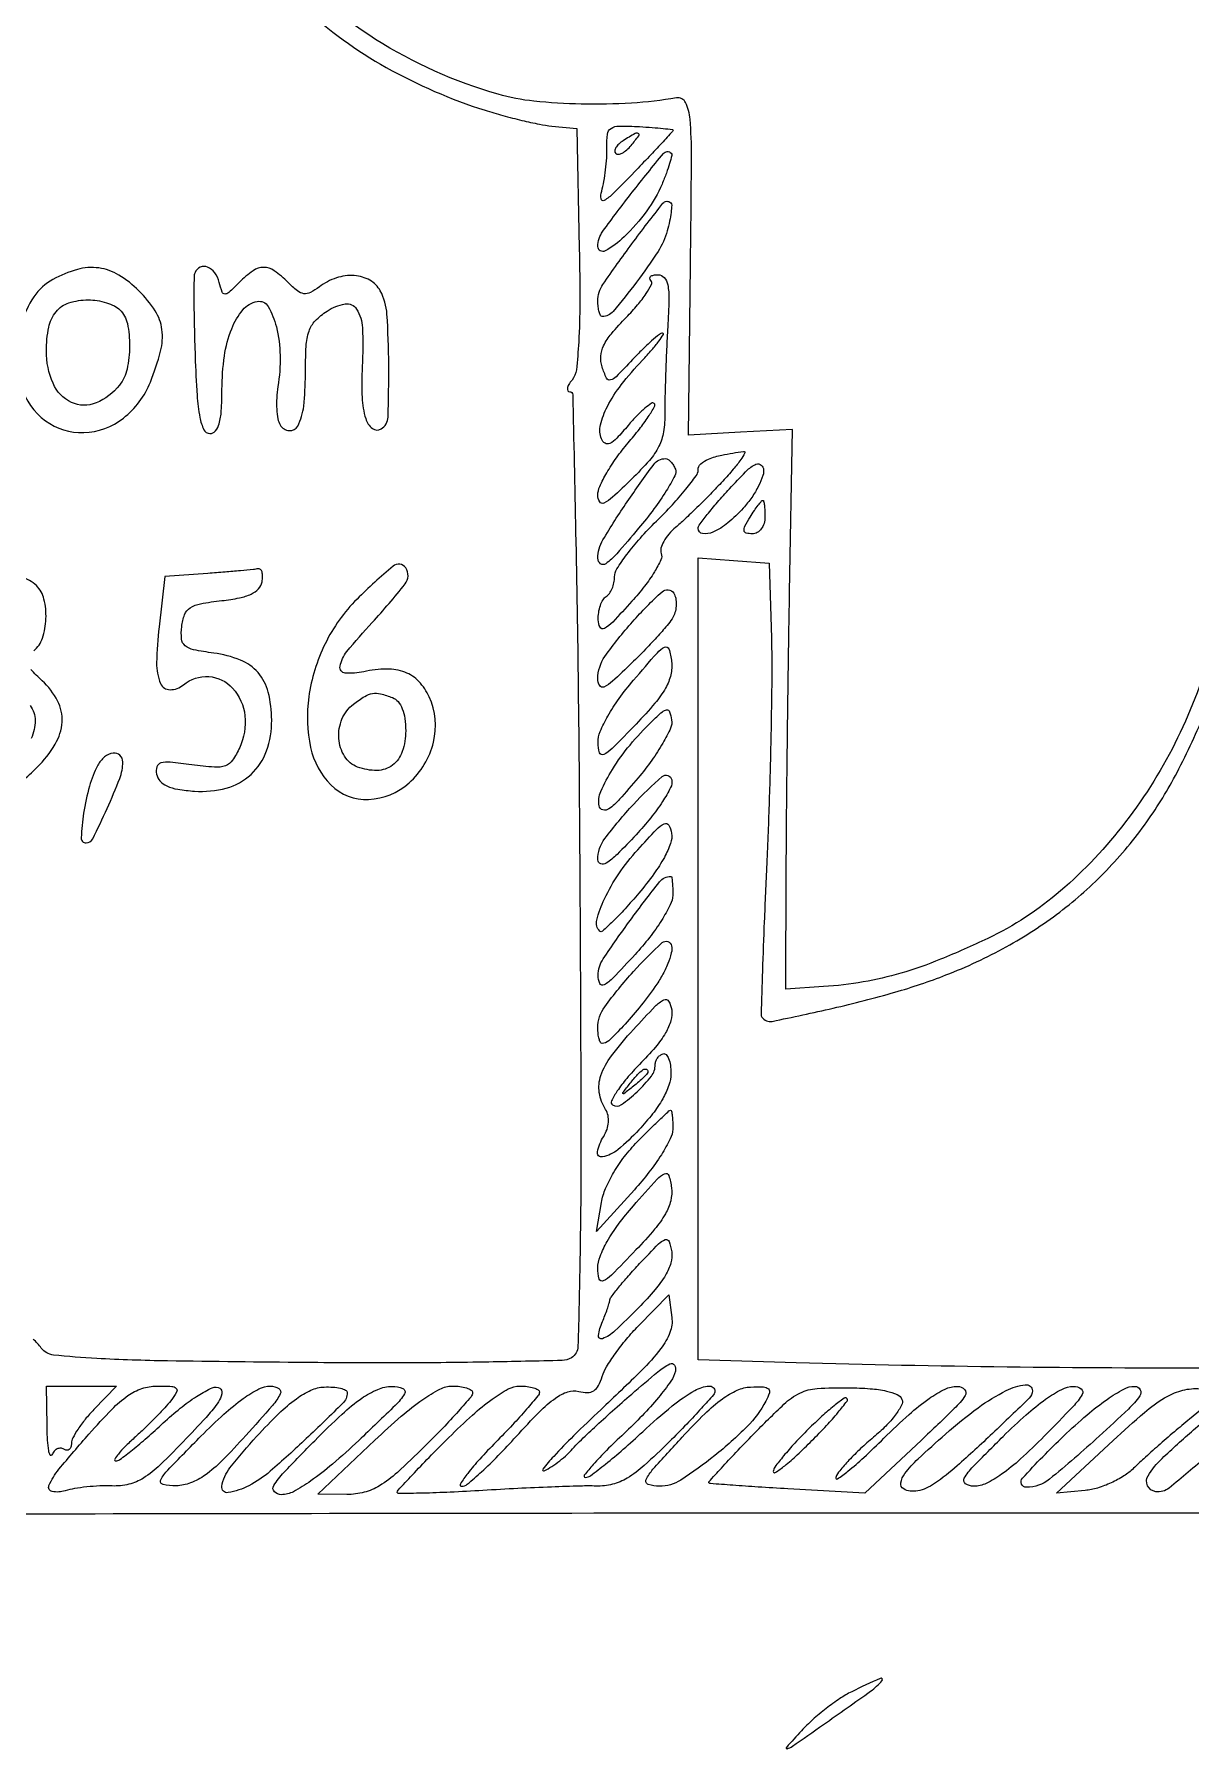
# Model space of a CAD drawing. Extents: x 48 to 647, y 19 to 617.
# Drawn here: x 213.6 to 352, y 18.6 to 223.8 of the extents above; entities that cross this region are included whole.
import ezdxf

# ---------------------------------------------------------------- set-up
doc = ezdxf.new("R2010")
doc.units = 0

msp = doc.modelspace()

# ---------------------------------------------------------------- linework, layer by layer
for points in [[(129.254687, 546.763278, -0.000001), (62.367793, 546.881024, -0.027436)], [(583.031247, 392.39973, 0.000002), (583.104035, 414.370443, 0.000041)], [(354.479902, 150.584148, -0.050394), (350.388383, 139.56422, -0.049433), (344.153986, 129.508787, -0.05145), (336.361167, 121.253569, -0.06671), (327.653165, 115.57108, -0.014175), (322.011767, 113.07474, -0.025688), (317.249484, 111.406791, -0.028998), (312.763823, 110.368106, -0.025646), (308, 109.801971), (303.5, 109.5), (303.546147, 123.5, -0.001505), (303.588636, 130.237961, -0.00067), (303.683238, 139.115625, -0.000663), (303.808411, 148.510445, -0.000898), (303.948037, 157), (304.30378, 176.5), (298.06807, 176.143143), (291.83236, 175.786286), (292.084351, 196.143143, 0.001478), (292.20662, 209.119403, 0.022371), (292.034279, 213.620751, 0.090314), (291.498338, 215.610232, 0.336226), (290.418171, 216.170951, -0.02734), (285.024676, 215.546728, -0.020231), (279.020018, 215.426019, -0.020552), (273.34579, 215.775177, -0.04432), (269.05228, 216.605968, -0.070845), (254.398569, 223.170549, -0.079014), (242.769695, 233.37663, -0.080703)], [(245.801452, 226.9889, 0.059547), (255.66894, 219.812605, 0.05055), (267.5, 214.68698, 0.010282), (269.634239, 214.056487, 0.008723), (271.9125, 213.476598, 0.008821), (274.006609, 213.02116, 0.024322), (275.5, 212.798702), (278.5, 212.5), (278.77815, 198.136381, -0.005146), (278.837202, 191.626958, -0.01353), (278.705235, 186.961465, -0.013579), (278.428953, 183.619898, -0.14681), (277.905705, 182.386381, 0.035828), (277.524456, 181.853589, 0.088111), (277.349378, 181.407111, 0.193146), (277.402037, 181.123621, 0.256675), (277.627555, 180.999527, -0.407615), (277.989282, 180.645494, -0.000232), (278.344006, 164.207946, -0.002388), (278.646333, 145.70344, -0.001412), (278.839326, 123.61375, -0.000809), (278.971204, 92.911537, -0.004963), (278.856468, 77.081543, -0.003096), (278.614854, 66.742943, -0.25058), (277.839326, 65.390359, -0.134849), (276.723046, 65.055958, -0.001223), (267.934052, 64.875473, -0.004067), (257.787349, 64.774493, -0.002603), (246, 64.814444, -0.001585), (229.483422, 65.008785, -0.009887), (221.029861, 65.302314, -0.012379), (215.855996, 65.713143, -0.207193), (214.389757, 66.538309, 0.039212), (213.429587, 67.615603, 0.180624)], [(355.035969, 64.153902, -0.003989), (329.968475, 64.271313, -0.003916), (304.75, 64.788185), (293, 65.121081), (293, 113.118038), (293, 161.114996), (297.25, 160.807498), (301.5, 160.5), (301.764473, 151.5, -0.00951), (301.81271, 146.843356, -0.002967), (301.71073, 139.85625, -0.002964), (301.504195, 132.051467, -0.003268), (301.210132, 124.5, 0.001263), (300.912619, 117.574586, 0.002049), (300.698761, 111.687588, 0.000285), (300.533251, 106.459016, 0.156563), (300.619118, 106.159875, 0.304626), (301.865442, 105.64863, 0.005637), (309.152882, 107.227773, 0.013795), (316.553771, 109.135328, 0.022839), (322.66437, 111.19779, 0.032889), (329.877443, 114.566641, 0.037191), (336.280277, 118.734563, 0.03798), (341.879877, 123.718729, 0.037299), (346.698095, 129.521131, 0.034884), (350.313727, 135.43573, 0.021752), (353.742262, 142.805149, 0.021837)], [(213.492665, 149.993913, 0.14038), (214.5324, 151.516514, 0.070327), (214.952624, 153.828785, 0.070145), (214.715531, 156.175034, 0.137005), (213.8, 157.8, 0.148279), (211.981758, 158.772133, 0.066402)], [(212.065636, 134.401783, 0.026555), (213.871841, 136.025687, 0.06069), (216.054807, 138.814333, 0.12141), (216.880442, 141.471157, 0.136047), (216.338948, 144.002094, 0.085755), (214.492665, 146.419217, -0.01606), (213.121415, 147.774457, -0.122198)], [(213.054851, 143.445119, -0.169288), (213.660181, 141.668438, -0.105515), (213.181031, 139.497974, -0.085488)], [(190.652412, 46.670678, -0.000172), (259.684617, 46.785494, -0.000332), (342.958535, 46.840035, -0.001176), (396.404056, 46.713771, -0.000111)]]:
    msp.add_lwpolyline(points, format="xyb")
for points in [[(289.994819, 212.300624, -0.194902), (289.943518, 212.163916, -0.000586), (288.638741, 210.749632, -0.003223), (287.145332, 209.155423, -0.001995), (285.371108, 207.300624, -0.004954), (282.834543, 204.721586, -0.063182), (281.762164, 203.893428, -0.537665), (281.387946, 204.076623, -0.102215), (281.457163, 205, 0.025635), (281.724159, 206.154425, 0.014749), (281.932639, 207.567016, 0.014711), (282.058682, 209.001961, 0.023738), (282.071836, 210.228139, -0.038911), (282.13742, 211.825144, -0.224394), (282.574797, 212.522305, -0.143739), (283.529036, 212.800319, -0.013706), (285.9806, 212.728139, -0.004638), (287.518145, 212.626326, -0.007676), (288.813505, 212.508449, -0.002359), (289.917085, 212.38565, -0.373346)], [(284.02896, 211.03906, 0.044429), (283.507686, 210.640546, 0.073916), (283.159984, 210.21208, 0.108439), (283.032091, 209.823706, 0.225585), (283.13646, 209.530207, 0.234162), (283.452534, 209.423579, 0.085026), (283.916631, 209.569338, 0.06172), (284.453252, 209.934292, 0.039407), (284.979944, 210.475834, 0.011124), (285.89468, 211.6293, 0.447869), (285.839289, 211.911334, 0.273213), (285.458847, 211.911828, 0.007952)], [(288.681742, 205.858086, -0.057135), (286.846342, 202.638262, -0.041627), (284.141235, 199.525515, -0.068361), (281.878178, 197.855872, -0.569222), (281, 198.377318, -0.158099), (281.590468, 200.198038, -0.009447), (285.11141, 204.867297, -0.00657), (288.859231, 209.519624, -0.442059), (289.770778, 209.562555, -0.260904), (289.848587, 209.286749, -0.012616), (289.593757, 208.331484, -0.017861), (289.206768, 207.170096, -0.011647)], [(289.307007, 200.254758, -0.077323), (288.207611, 197.793684, -0.01859), (285.633503, 194.12348, -0.01256), (282.819775, 190.600456, -0.221454), (281.530551, 190, -0.278327), (281.325897, 190.123488, -0.052014), (281.15585, 190.547955, -0.042407), (281.038484, 191.150608, -0.026901), (281, 191.865377, -0.150834), (281.609495, 193.839825, -0.010148), (285.075069, 198.703252, -0.00696), (288.783726, 203.548137, -0.449256), (289.729276, 203.604057, -0.213757), (289.841497, 203.309695, -0.017117), (289.76394, 202.461496, -0.020753), (289.588211, 201.418485, -0.014342)], [(215.784863, 194.446292, 0.122122), (213.513267, 192.370877, 0.074983), (211.968313, 189.070128, 0.070494), (211.398588, 185.231196, 0.081518), (211.972856, 181.582246, 0.154083), (214.891271, 177.533275, 0.17103), (219.478796, 176.105558, 0.158501), (224.21532, 177.842333, 0.131842), (227.445757, 182.156037, 0.030865), (228.662867, 185.84236, 0.095761), (228.835466, 188.443821, 0.113056), (228.022512, 190.671974, 0.052647), (226.076923, 193.076923, 0.060256), (223.668792, 194.965377, 0.103465), (221.272293, 195.808983, 0.101478), (218.705714, 195.629055, 0.05631)], [(232.792205, 195.25, 0.100613), (232.67141, 194.681279, 0.002483), (232.661311, 192.003125, 0.005273), (232.698344, 188.848899, 0.003554), (232.804157, 185.25, 0.006497), (233.036229, 180.56504, 0.031571), (233.36931, 177.927322, 0.063212), (233.84805, 176.458058, 0.290142), (234.570969, 176, 0.223097), (235.237095, 176.312789, 0.106504), (235.684537, 177.171034, 0.052823), (235.938655, 178.717929, 0.013617), (236.014742, 181.25, -0.034984), (236.308361, 185.278977, -0.059155), (237.180269, 188.545238, -0.078653), (238.518855, 190.798654, -0.1736), (240.218108, 191.803487, -0.318576), (241.543825, 191.200983, -0.072016), (242.523892, 188.772781, -0.055122), (242.974067, 185.32153, -0.045143), (242.711288, 181.6083, 0.027008), (242.566404, 180.257803, 0.027776), (242.569992, 178.912232, 0.028886), (242.705089, 177.752415, 0.095251), (242.97771, 177.036066, 0.232951), (244.082488, 176.344221, 0.310958), (245.090182, 176.896317, 0.089585), (245.794313, 179.273856, 0.027316), (246, 183.035964, -0.012608), (246.086029, 186.447056, -0.069358), (246.430778, 188.250087, -0.110128), (247.181865, 189.48401, -0.056208), (248.585343, 190.647876, -0.101278), (250.746343, 191.50643, -0.304395), (252.128283, 190.898119, -0.132826), (252.824329, 188.656405, -0.020961), (252.801218, 184, 0.02172), (252.788431, 180.290428, 0.063897), (253.213423, 177.778572, 0.152634), (254.013783, 176.604053, 0.315725), (255.069098, 176.542705, 0.251133), (255.891887, 177.962779, 0.009839), (255.975205, 184.195701, 0.014581), (255.759217, 190.282324, 0.107098), (254.964816, 193.065741, 0.142567), (253.715394, 194.342383, 0.11217), (251.852318, 194.897416, 0.097293), (249.703064, 194.621143, 0.081859), (247.669272, 193.548924, -0.041496), (246.596504, 192.867984, -0.157153), (245.823199, 192.734539, -0.134565), (245.046448, 193.07066, -0.027376), (243.919272, 194.080728, 0.041068), (242.271135, 195.478279, 0.15605), (241.00224, 195.887002, 0.156657), (239.734716, 195.48269, 0.041483), (238.092454, 194.092454, -0.008076), (236.824501, 192.86481, -0.190531), (236.369532, 192.684908, -0.318693), (236.045549, 192.914755, -0.02024), (235.686074, 194.092454, 0.091237), (235.144837, 195.248862, 0.143618), (234.288707, 195.92129, 0.206693), (233.424061, 195.897819, 0.183564)], [(289.363054, 188.75, 0.003622), (289.223223, 186.062493, 0.002865), (289.109712, 183.154231, 0.002896), (289.035456, 180.453743, 0.007201), (289.021031, 178.477169, -0.039638), (288.856116, 176.194763, -0.078729), (288.306904, 174.471326, -0.063947), (287.168485, 172.783333, -0.019059), (285.024805, 170.524221, -0.006817), (282.76099, 168.373171, -0.076075), (281.733085, 167.678406, -0.382222), (281.223564, 167.829157, -0.139128), (281, 168.617054, -0.107107), (281.227228, 169.665636, -0.024503), (282.063038, 171.287682, -0.024253), (283.23361, 173.100775, -0.021543), (284.618851, 174.867817, 0.011753), (285.970539, 176.524234, 0.019107), (287.029429, 177.998946, 0.013697), (287.790717, 179.221013, 0.341165), (287.743283, 179.59005, 0.360028), (287.413129, 179.621255, 0.025682), (286.622781, 179.022574, 0.026847), (285.665406, 178.124748, 0.016076), (284.623098, 176.963924, -0.014099), (283.266284, 175.440764, -0.086804), (282.428209, 174.814533, -0.254903), (281.855717, 174.832073, -0.170263), (281.421662, 175.343548, -0.152219), (281.312801, 177.034541, -0.060562), (282.138176, 179.2353, -0.045717), (283.806513, 181.83154, -0.023855), (286.316161, 184.75, 0.009852), (287.45118, 185.997496, 0.019093), (288.299098, 187.045312, 0.019757), (288.839867, 187.831276, 0.590607), (288.746853, 188, 0.171254), (288.366218, 187.865691, 0.010418), (287.428009, 187.076621, 0.014574), (286.336008, 186.060847, 0.010202), (285.163592, 184.856582, -0.005682), (283.191057, 182.793476, -0.139912), (282.511555, 182.405812, -0.357394), (282.030667, 182.635774, -0.03274), (281.512266, 183.961354, -0.093949), (281.355734, 185.25969, -0.096986), (281.689185, 186.509486, -0.062153), (282.626778, 187.946056, -0.017778), (284.419699, 189.917765, 0.017636), (285.758104, 191.38879, 0.028597), (286.775209, 192.738504, 0.028142), (287.426714, 193.844515, 0.326255), (287.353674, 194.312993, -0.167861), (287.227539, 194.57227, -0.257788), (287.318939, 194.798192, -0.127618), (287.657635, 194.952669, -0.043539), (288.20016, 195, -0.215916), (288.941727, 194.664109, -0.134867), (289.365479, 193.791502, -0.052208), (289.502579, 192.073605, -0.008636)], [(223.8, 190.8, -0.146164), (224.691442, 189.149149, -0.052649), (224.959733, 186.465743, -0.052424), (224.654572, 183.710408, -0.113267), (223.75, 181.792105, -0.128224), (220.942405, 179.659798, -0.210722), (218.009522, 179.721057, -0.184378), (215.793991, 182.00642, -0.101654), (215, 185.871429, -0.048875), (215.278322, 188.71191, -0.122859), (216.157814, 190.580851, -0.144439), (217.70479, 191.638219, -0.078329), (220, 192, -0.040779), (221.083486, 191.911486, -0.035729), (222.18875, 191.6475, -0.03742), (223.155329, 191.260669, -0.082665)], [(290.272326, 171.732712, -0.216144), (290.225962, 170.952181, -0.017607), (289.18248, 169.130888, -0.021157), (287.713286, 166.973192, -0.014604), (285.879315, 164.655034, -0.006018), (283.258296, 161.60908, -0.053466), (281.954488, 160.415294, -0.328779), (281.326829, 160.415762, -0.238038), (281, 161.063368, -0.135475), (281.610572, 163.275461, -0.014376), (284.510407, 167.825899, -0.011129), (287.688048, 172.292247, -0.236825), (289.098497, 173, -0.148468), (289.397004, 172.909365, -0.058592), (289.726914, 172.627734, -0.051176), (290.035412, 172.217573, -0.044078)], [(295.946167, 170.305907, -0.006069), (294.465163, 168.756493, -0.005153), (292.86474, 167.155662, -0.005199), (291.376941, 165.727864, -0.014547), (290.295502, 164.769118, 0.042537), (289.488529, 163.968794, 0.051249), (288.883904, 163.088995, 0.059419), (288.553121, 162.263217, 0.158484), (288.585739, 161.637162, -0.206181), (288.555549, 160.887613, -0.025829), (287.760374, 159.427086, -0.026946), (286.576988, 157.712438, -0.019264), (285.081251, 155.923951, -0.005942), (282.774326, 153.432202, -0.076929), (281.776111, 152.65995, -0.418185), (281.270905, 152.809208, -0.118714), (281.041013, 153.690983, -0.042304), (281.099299, 154.574961, -0.044678), (281.305798, 155.419912, -0.049093), (281.618945, 156.107978, -0.123628), (282, 156.5, 0.102082), (282.383213, 156.862068, 0.051912), (282.70625, 157.444255, 0.048501), (282.925847, 158.13956, 0.052295), (283, 158.846609, -0.14285), (283.275992, 159.792916, -0.019227), (284.46875, 161.51408, -0.020914), (286.085345, 163.4877, -0.016219), (288, 165.5, 0.011488), (289.91528, 167.475197, 0.015959), (291.53125, 169.335951, 0.012407), (292.767811, 170.934584, 0.15973), (293, 171.642857, -0.211343), (293.316215, 172.35755, -0.087842), (294.22847, 172.932604, -0.04773), (295.844334, 173.418015, -0.013373), (298.446167, 173.863818, -0.608735), (298.583168, 173.67196, -0.03476), (298.102086, 172.874857, -0.023409), (297.203371, 171.715242, -0.011141)], [(298.396325, 167.060503, -0.038895), (296.570214, 165.306629, -0.066583), (294.77707, 164.196101, -0.140781), (293.540853, 164.019607, -0.374373), (293, 164.640712, -0.162204), (293.13384, 165.042425, -0.006269), (294.101562, 166.300318, -0.010623), (295.313131, 167.769683, -0.007234), (296.75, 169.390712, -0.010149), (298.655663, 171.39567, -0.06338), (299.768478, 172.266297, -0.240561), (300.414602, 172.308453, -0.250395), (300.811622, 171.810503, -0.127561), (300.750513, 170.955533, -0.036342), (300.230673, 169.718273, -0.034058), (299.417025, 168.356274, -0.030318)], [(301, 166, -0.072266), (300.887875, 165.228274, -0.08965), (300.561441, 164.581461, -0.10288), (300.072226, 164.152774, -0.129343), (299.491526, 164, -0.05931), (298.756928, 164.087446, -0.310659), (298.499338, 164.37446, -0.156511), (298.596264, 164.902617, -0.016563), (299.232073, 166, -0.008719), (299.729521, 166.766461, -0.013272), (300.190408, 167.4125, -0.007835), (300.593138, 167.929406, -0.2271), (300.740547, 168, -0.359825), (300.843124, 167.915201, -0.015048), (300.923786, 167.4125, -0.020074), (300.981318, 166.766782, -0.012181)], [(252.180497, 156.180497, 0.08255), (248.360636, 150.837462, 0.079249), (246.406611, 144.470542, 0.087935), (246.623572, 138.414256, 0.144537), (249.055777, 133.944223, 0.211423), (253.565453, 132.201882, 0.172289), (258.399311, 134.184614, 0.150643), (261.328702, 139.057396, 0.169025), (260.824329, 144.48621, 0.083896), (259.584326, 146.318602, 0.111031), (257.9123, 147.431626, 0.095954), (255.731207, 147.816894, 0.049971), (252.977529, 147.495064, -0.072608), (250.769656, 147.337504, -0.443273), (250.146004, 148.136796, -0.130503), (250.958126, 149.900853, -0.013433), (254, 153.384174, 0.019598), (257.92908, 157.997006, 0.321205), (258.014836, 159.912464, 0.450922), (256.488884, 160.137948, 0.021219)], [(234.342494, 159.265966), (229.184988, 158.901896), (228.483719, 152.859723, 0.023836), (228.191627, 148.563443, 0.104962), (228.665902, 146.083157, 0.303419), (229.798817, 145.335194, 0.173475), (231.402576, 145.919146, -0.191275), (234.443383, 146.909117, -0.196534), (237.291517, 145.528516, -0.158213), (238.76211, 142.213093, -0.133583), (238.14076, 138.40959, -0.043962), (237.287316, 136.902964, -0.157571), (236.421086, 136.237641, -0.105609), (235.123576, 136.065429, -0.014434), (232.39036, 136.359974, 0.009629), (229.81116, 136.663016, 0.089728), (228.698945, 136.57242, 0.261165), (228.231565, 136.118153, 0.119603), (228.187099, 135.240674, 0.136596), (228.593011, 134.419234, 0.104953), (229.404399, 133.826159, 0.065565), (230.731451, 133.428551, 0.021935), (232.747145, 133.193063, 0.085302), (236.534197, 133.564447, 0.119935), (239.490647, 135.205281, 0.121132), (241.343241, 138.006571, 0.088125), (241.968197, 141.704545, 0.058286), (241.548957, 145.045833, 0.118647), (240.340423, 147.381735, 0.120464), (238.215974, 148.890027, 0.061146), (235.024778, 149.723502, -0.015722), (232.615419, 150.124134, -0.124316), (231.601563, 150.605876, -0.199563), (231.179478, 151.405067, -0.051919), (231.19697, 152.888782, -0.06294), (231.548337, 154.316882, -0.15835), (232.21503, 155.139548, -0.099661), (233.455958, 155.630856, -0.016862), (235.991056, 156, 0.020897), (238.115183, 156.32682, 0.06058), (239.52619, 156.78732, 0.096261), (240.391972, 157.416465, 0.141642), (240.81438, 158.25, 0.042258), (240.882464, 158.907596, 0.080861), (240.807193, 159.431599, 0.134812), (240.608092, 159.740827, 0.242531), (240.323324, 159.815018, -0.030244), (239.774722, 159.726182, -0.002131), (238.226834, 159.577428, -0.003007), (236.377936, 159.418902, -0.002261)], [(290.009387, 154.053882, -0.048565), (289.440523, 153.219033, -0.008756), (288.21007, 151.795274, -0.009369), (286.703262, 150.174406, -0.008357), (285.079162, 148.547052, -0.006451), (282.747899, 146.345529, -0.077615), (281.723751, 145.661342, -0.391888), (281.21699, 145.825318, -0.128415), (281, 146.656262, -0.155412), (281.847016, 149.315513, -0.027414), (285.14813, 153.469197, -0.025495), (288.687983, 157.066703, -0.470694), (290.077484, 156.874628, -0.088787), (290.314418, 156.27528, -0.055931), (290.380454, 155.523452, -0.053974), (290.276752, 154.742291, -0.065406)], [(285.580113, 141.230876, -0.004086), (282.706685, 138.295822, -0.083443), (281.70064, 137.575567, -0.461483), (281.19966, 137.793242, -0.07364), (281.018301, 139, -0.098923), (281.282325, 140.336418, -0.031053), (282.181648, 142.177708, -0.027764), (283.531987, 144.275447, -0.019971), (285.256456, 146.463804, -0.003343), (288.118417, 149.766567, -0.099138), (288.994139, 150.435708, -0.462833), (289.504504, 150.212604, -0.043979), (289.818268, 148.69468, -0.086446), (289.728775, 147.113224, -0.071983), (289.114842, 145.542999, -0.047627), (287.83102, 143.712411, -0.014958)], [(256.418213, 144.393011, -0.129207), (257.086433, 143.912527, -0.077857), (257.587039, 143.067855, -0.060357), (257.898443, 141.892709, -0.034631), (258, 140.428195, -0.080894), (257.59534, 137.943382, -0.151421), (256.417309, 136.305187, -0.1602), (254.573635, 135.675527, -0.093384), (252.25, 136.085942, -0.164542), (250.684775, 137.370465, -0.123382), (249.995864, 139.50715, -0.115423), (250.379346, 141.832326, -0.132825), (251.75, 143.607954, -0.023871), (253.101679, 144.535809, -0.09711), (254.0306, 144.885696, -0.104076), (254.989019, 144.846576, -0.02956)], [(285.82407, 134.789871, -0.008322), (283.59874, 132.220089, -0.054507), (282.331383, 131.082343, -0.225083), (281.606876, 130.950604, -0.286911), (281.154295, 131.437327, -0.153102), (281.35167, 133.16744, -0.03495), (282.748298, 135.802913, -0.033333), (284.84746, 138.719655, -0.028425), (287.423623, 141.5, -0.00907), (288.718095, 142.702365, -0.160508), (289.234223, 142.927971, -0.348645), (289.570217, 142.709205, -0.035712), (289.82274, 141.725661, -0.153087), (289.699417, 140.735321, -0.023824), (288.785286, 138.959293, -0.024584), (287.459991, 136.901348, -0.018939)], [(221.156464, 136.292356, 0.054966), (220.152104, 133.789216, 0.030468), (219.462485, 130.566928, 0.024192), (219.16248, 127.622626, 0.429874), (219.752851, 127, 0.284891), (220.548241, 127.493231, 0.008795), (222.272074, 131.126047, 0.014747), (223.778793, 134.730163, 0.090933), (224.14718, 136.697434, 0.208533), (223.803551, 137.493655, 0.225411), (223.002278, 137.749252, 0.141434), (221.971242, 137.294212, 0.095984)], [(285.584169, 127.986529, -0.008361), (283.310142, 125.635476, -0.051205), (282.002676, 124.571661, -0.237107), (281.338208, 124.494861, -0.314892), (281, 124.978633, -0.162108), (281.84417, 127.513946, -0.025576), (285.250646, 131.608037, -0.028996), (288.70603, 134.943232, -0.573467), (289.834169, 134.554751, -0.169624), (289.70424, 133.620961, -0.025005), (288.735132, 131.945141, -0.02563), (287.329171, 129.998692, -0.018809)], [(285.907032, 121.004795, -0.009251), (284.252309, 119.114489, -0.015519), (282.785227, 117.597205, -0.00935), (281.548599, 116.439419, -0.399175), (281.218733, 116.447934, -0.267563), (280.866411, 117.759038, -0.044377), (281.796045, 120.313281, -0.040768), (283.499639, 123.293917, -0.03319), (285.77538, 126.183654, -0.005969), (288.022598, 128.618324, -0.089499), (288.948986, 129.300822, -0.395908), (289.483061, 129.137067, -0.093339), (289.818202, 128.168732, -0.122109), (289.700235, 126.943112, -0.040212), (288.957603, 125.277245, -0.032506), (287.695104, 123.284486, -0.01771)], [(289.960295, 120.75, -0.113362), (289.669428, 119.578705, -0.023991), (288.622041, 117.737206, -0.023962), (287.170633, 115.673888, -0.020742), (285.460295, 113.653253, -0.005), (282.820628, 110.841832, -0.073532), (281.751773, 110.012124, -0.43809), (281.23368, 110.17952, -0.111265), (281.025269, 111.153253, -0.145916), (281.634078, 113.117502, -0.010866), (284.892185, 117.758601, -0.008571), (288.388454, 122.348665, -0.229587), (289.732177, 123, -0.37012), (289.836755, 122.910299, -0.012954), (289.909664, 122.339062, -0.018503), (289.956244, 121.612668, -0.011171)], [(287.835721, 109.769291, -0.01491), (285.938373, 107.266151, -0.018481), (284.0209, 105.059384, -0.013846), (282.301809, 103.321689, -0.193121), (281.5, 103, -0.286122), (281.306839, 103.120392, -0.048381), (281.146875, 103.546143, -0.040294), (281.036234, 104.146753, -0.025413), (281, 104.85921, -0.159824), (281.834697, 107.403807, -0.024325), (285.251204, 111.606507, -0.027464), (288.714694, 115.064914, -0.582662), (289.820855, 114.691706, -0.111757), (289.792952, 113.829099, -0.032113), (289.371193, 112.552688, -0.030585), (288.695485, 111.133939, -0.028293)], [(285.992338, 100.492193, 0.017179), (284.457651, 98.817053, 0.029781), (283.319145, 97.312466, 0.031941), (282.627215, 96.116122, 0.387209), (282.761094, 95.647652, 0.300314), (283.814839, 95.679185, 0.036067), (285.707706, 97.227195, 0.038124), (287.402422, 99.094534, 0.170521), (287.864451, 100.475, -0.089834), (287.930195, 100.871375, -0.070942), (288.133308, 101.256615, -0.070381), (288.438016, 101.572509, -0.085492), (288.8, 101.766667, -0.287428), (289.161919, 101.678859, -0.09773), (289.470937, 101.20531, -0.061834), (289.681617, 100.412772, -0.034091), (289.75, 99.410985, -0.085798), (289.507487, 98.008107, -0.043731), (288.759922, 96.377041, -0.03649), (287.556054, 94.579466, -0.023115), (285.912788, 92.664864, -0.029564), (283.392829, 90.288018, -0.129258), (281.555165, 89.422928, -0.532464), (280.955428, 90.035114, -0.088937), (281.696081, 91.884955, 0.055525), (282.097176, 92.721016, 0.066476), (282.273622, 93.57556, 0.072285), (282.214068, 94.384825, 0.086863), (281.923538, 95.089477, -0.104637), (281.170862, 97.114632, -0.120995), (281.362609, 99.159609, -0.078607), (282.630364, 101.529547, -0.023867), (285.25, 104.66622, -0.005098), (287.868915, 107.456439, -0.08339), (288.893405, 108.21996, -0.397679), (289.471886, 108.051776, -0.09626), (289.835884, 107.019238, -0.111083), (289.74063, 105.738941, -0.059236), (289.098896, 104.27788, -0.042656), (287.882753, 102.565171, -0.01833)], [(287, 99.622445, -0.184603), (286.91885, 99.410139, -0.013803), (286.485937, 98.952641, -0.017649), (285.920402, 98.425681, -0.012436), (285.25, 97.872445, -0.001576), (284.120493, 96.99236, -0.377591), (284, 97, -0.377591), (283.99236, 97.120493, -0.001576), (284.872445, 98.25, -0.017685), (285.76332, 99.306759, -0.065617), (286.426111, 99.869516, -0.241985), (286.806605, 99.90695, -0.307699)], [(289.961579, 92.75, -0.114004), (289.668021, 91.571379, -0.023292), (288.597786, 89.692188, -0.023414), (287.117581, 87.579296, -0.020109), (285.372834, 85.5), (280.822512, 80.5), (281.432091, 83.979174, -0.057651), (281.928675, 85.651664, -0.032683), (282.885037, 87.538403, -0.030505), (284.184143, 89.455859, -0.029266), (285.723783, 91.229174, -0.00377), (287.15662, 92.674567, -0.005924), (288.411534, 93.89232, -0.001945), (289.507756, 94.923084, -0.189921), (289.702948, 95, -0.363264), (289.818659, 94.903152, -0.015647), (289.901455, 94.339062, -0.020488), (289.954924, 93.612643, -0.012395)], [(285.563534, 78.29741, -0.003727), (282.621396, 75.272482, -0.087176), (281.64959, 74.581769, -0.473757), (281.16191, 74.811881, -0.06134), (281, 76.126683, -0.094325), (281.265498, 77.521516, -0.035831), (282.126873, 79.314672, -0.030509), (283.468268, 81.360066, -0.019773), (285.25, 83.55892, -0.003511), (288.095527, 86.754265, -0.098372), (288.984826, 87.416534, -0.455282), (289.499645, 87.192482, -0.047269), (289.813534, 85.729646, -0.090242), (289.715974, 84.185418, -0.069201), (289.085612, 82.612997, -0.0461), (287.791208, 80.767229, -0.015089)], [(285.898252, 71.396326, -0.010536), (283.031072, 68.595447, -0.095997), (281.559496, 67.670331, -0.572322), (281.072282, 68.056187, -0.068858), (281.540095, 69.706872, 0.009616), (281.847774, 70.44605, 0.010114), (282.121405, 71.184252, 0.009813), (282.331786, 71.829631, 0.043983), (282.413633, 72.218242, -0.13337), (282.590092, 72.653896, -0.007413), (283.502755, 73.818151, -0.011017), (284.652893, 75.178921, -0.007811), (286, 76.656143, -0.004914), (288.269464, 79.021029, -0.111602), (289.056111, 79.529554, -0.417218), (289.527535, 79.308232, -0.049317), (289.835884, 78.063262, -0.109091), (289.739721, 76.749872, -0.060846), (289.09465, 75.273584, -0.043057), (287.855887, 73.536767, -0.017604)], [(281.350599, 59.170474, 0.005237), (278.093177, 56.039857, 0.011866), (275.711523, 53.58882, 0.020927), (274.417175, 52.06905, 0.797076), (274.582244, 51.865878, 0.029657), (275.475253, 52.37328, 0.019672), (276.438012, 53.053851, 0.019824), (277.323843, 53.791419, 0.036043), (277.975749, 54.47078, -0.028214), (278.804943, 55.362398, -0.004156), (280.596444, 57.054707, -0.004678), (282.751067, 59.019172, -0.004005), (285.055917, 61.048442, -0.005266), (288.192633, 63.708516, -0.053097), (289.618114, 64.65622, -0.38849), (290.156417, 64.512758, -0.20374), (290.281317, 63.773066, -0.096646), (289.739391, 62.583254, -0.017305), (288.246912, 60.639018, -0.018116), (286.309922, 58.45503, -0.015488), (284.118905, 56.29593, 0.008487), (282.033089, 54.297275, 0.016356), (280.444303, 52.615764, 0.01538), (279.377278, 51.33233, 0.619077), (279.5, 51.075547, 0.166054), (280.11872, 51.275648, 0.007365), (281.929118, 52.670951, 0.011749), (284.045277, 54.434829, 0.008061), (286.365084, 56.529617, -0.015893), (289.897454, 59.620308, -0.044059), (292.621454, 61.479757, -0.105249), (294.306095, 62.003051, -0.44126), (295, 61.36987, -0.181764), (294.848407, 60.966641, -0.003784), (293.399645, 59.337211, -0.008319), (291.639923, 57.451977, -0.005444), (289.551984, 55.335043, -0.011927), (286.550146, 52.495883, -0.047222), (284.513886, 50.981924, -0.074463), (282.74833, 50.243144, -0.069639), (280.801984, 50.03094, 0.014591), (278.917417, 50.033343, 0.002718), (275.45902, 49.917998, 0.00291), (271.416359, 49.737596, 0.002654), (267.25, 49.505196, -0.003649), (263.319593, 49.293805, -0.006103), (260.010938, 49.180513, -0.001496), (257.155736, 49.126171, -0.418919), (257, 49.27943, -0.18938), (257.105126, 49.547027, -0.001316), (258.8095, 51.371832, -0.004829), (260.798667, 53.449766, -0.003041), (263.16, 55.84, -0.012986), (265.979619, 58.516835, -0.026591), (268.348728, 60.433761, -0.032811), (270.285241, 61.651953, -0.124619), (271.66, 62, -0.029085), (272.556536, 61.947805, -0.045438), (273.312625, 61.788925, -0.057127), (273.840762, 61.558082, -0.267254), (274, 61.281445, -0.175721), (273.835393, 60.827531, -0.004954), (272.467847, 59.222541, -0.009541), (270.782935, 57.357419, -0.006347), (268.78416, 55.281445, 0.010205), (266.862016, 53.253988, 0.020031), (265.43298, 51.551425, 0.022191), (264.542685, 50.287979, 0.592743), (264.700257, 50, 0.177174), (265.37012, 50.245057, 0.009671), (267.083202, 51.749841, 0.01406), (269.075315, 53.674646, 0.00973), (271.222884, 55.956907, -0.010578), (274.023957, 58.923562, -0.041868), (275.926064, 60.556017, -0.074594), (277.402509, 61.318405, -0.146924), (278.710384, 61.365485, 0.062448), (279.754604, 61.227858, 0.144418), (280.50746, 61.444788, 0.1305), (281.069789, 62.055875, 0.046851), (281.523967, 63.158579, -0.062552), (282.03938, 64.306527, -0.018894), (283.096393, 65.903324, -0.018608), (284.428339, 67.620474, -0.01923), (285.870371, 69.214438), (289.5, 72.928876), (289.850599, 70.214438, -0.126461), (289.627958, 68.415522, -0.070425), (288.532708, 66.481794, -0.034104), (286.189817, 63.832729, -0.005849)], [(220.687091, 59.195281, 0.020493), (219.658405, 58.029491, 0.024318), (218.789333, 56.845998, 0.024196), (218.163651, 55.793596, 0.12261), (218, 55.136264, -0.077511), (217.931781, 54.698849, -0.155152), (217.731339, 54.416458, -0.185804), (217.433429, 54.331355, -0.116627), (217.08541, 54.447214, 0.131107), (216.697442, 54.564193, 0.121773), (216.290708, 54.477402, 0.105417), (215.926836, 54.193455, 0.07888), (215.664358, 53.756231, -0.628728), (215.467533, 53.743416, -0.08703), (215.283477, 54.26433, -0.027061), (215.143834, 55.506966, -0.010295), (215.078947, 57.25), (215, 62), (219.187091, 62), (223.374182, 62)], [(229.891911, 60.25, -0.021856), (229.168328, 59.394142, -0.007502), (228.049401, 58.218188, -0.00744), (226.774702, 56.956269, -0.00854), (225.519466, 55.790641, 0.012985), (224.415785, 54.747328, 0.026737), (223.619865, 53.865217, 0.039099), (223.186893, 53.235671, 0.560634), (223.292841, 53.040641, 0.175875), (223.787197, 53.191926, 0.007088), (225.292409, 54.358538, 0.011691), (227.05115, 55.830604, 0.007936), (228.986529, 57.584169, -0.018658), (231.015541, 59.344852, -0.026176), (232.960277, 60.748125, -0.02614), (234.627405, 61.703661, -0.167381), (235.577586, 61.834169, -0.360019), (236.007864, 61.30691, -0.138978), (235.724718, 60.332785, -0.042902), (234.440294, 58.624884, -0.007789), (231.746729, 55.711076, -0.010624), (228.618347, 52.567442, -0.049731), (226.615483, 50.989767, -0.082729), (224.872268, 50.247113, -0.06858), (222.862831, 50.044053, 0.019653), (221.41057, 50.039599, 0.015051), (219.826894, 49.924636, 0.01529), (218.349173, 49.726716, 0.034448), (217.25, 49.466346, -0.119834), (215.701579, 49.368775, -0.480761), (215.311289, 50.085038, -0.074067), (216.503386, 52.050413, -0.007356), (220.096984, 56.25, -0.012186), (222.840105, 59.213041, -0.045709), (224.763456, 60.860189, -0.073004), (226.428873, 61.708453, -0.081515), (228.205284, 62, -0.011496), (230.002038, 61.958684, -0.191764), (230.535414, 61.717346, -0.339066), (230.586618, 61.266774, -0.029382)], [(238.852946, 56.063981, -0.012129), (236.031686, 53.084041, -0.040972), (233.994023, 51.344665, -0.063926), (232.266156, 50.407425, -0.087165), (230.531303, 50.063981, -0.059583), (228.965942, 50.217052, -0.488628), (228.699953, 50.774396, -0.076645), (229.532349, 51.948463, -0.002608), (233.5, 56, -0.013288), (236.254422, 58.639353, -0.028208), (238.548104, 60.498307, -0.035934), (240.427814, 61.658157, -0.120837), (241.821642, 62, -0.142414), (242.80953, 61.712798, -0.384613), (242.988874, 61.066298, -0.063442), (242.059995, 59.680355, -0.004156)], [(251, 61.212408, -0.200179), (250.468461, 59.937951, -0.005628), (246.10925, 55.717128, -0.010644), (241.791468, 51.800438, -0.060699), (239.229333, 50.069349, -0.075099), (236.761703, 49.243308, -0.515593), (235.996022, 49.999221, -0.127777), (236.968533, 52.209824, -0.018526), (240.185769, 55.985779, -0.013569), (242.832764, 58.716351, -0.03553), (244.915536, 60.480535, -0.050777), (246.669259, 61.50872, -0.097246), (248.25, 61.887065, -0.027071), (249.303823, 61.873275, -0.043368), (250.192187, 61.73547, -0.054345), (250.815853, 61.508407, -0.285675)], [(252.3858, 55.5, -0.011769), (249.243825, 52.660827, -0.024823), (246.651913, 50.642403, -0.030515), (244.56469, 49.359853, -0.123113), (243.12536, 49, -0.204975), (242.28352, 49.360248, -0.341155), (242.207065, 50.088855, -0.052497), (243.430586, 51.67222, -0.004213), (247.113184, 55.460788, -0.010691), (250.382493, 58.629508, -0.03411), (252.744224, 60.540133, -0.05264), (254.648389, 61.597317, -0.097304), (256.373624, 61.960788, -0.102925), (257.660775, 61.711263, -0.460796), (257.865923, 61.072141, -0.062035), (256.747527, 59.680335, -0.002907)], [(266, 61.218697, -0.178588), (265.818483, 60.726707, -0.004961), (264.30242, 58.987034, -0.0096), (262.435606, 56.966789, -0.006374), (260.221003, 54.718697, -0.011019), (257.002862, 51.671522, -0.04614), (254.873037, 50.072938, -0.073762), (253.031675, 49.284868, -0.066285), (250.971003, 49.026436), (247.5, 49.052873), (254.313872, 55.526436, -0.011698), (257.466427, 58.384248, -0.025601), (260.036561, 60.386418, -0.032304), (262.100939, 61.64087, -0.120948), (263.563872, 62, -0.030404), (264.497174, 61.943196, -0.047229), (265.284388, 61.770492, -0.060076), (265.831837, 61.519182, -0.260789)], [(301.100268, 60.187353, -0.072608), (298.857075, 57.151496, -0.028715), (294.987312, 53.673986, -0.025842), (290.917098, 50.749909, -0.143804), (288.363628, 50, -0.081102), (287.039209, 50.216248, -0.446867), (286.786426, 50.803295, -0.074247), (287.596793, 52.034515, -0.003187), (291.091285, 55.887065, -0.01312), (293.806462, 58.691016, -0.035815), (295.910256, 60.476162, -0.051995), (297.675634, 61.506141, -0.096227), (299.285184, 61.887065, -0.017627), (300.825911, 61.895194, -0.182644), (301.402264, 61.657419, -0.29326), (301.524957, 61.172235, -0.042165)], [(317.396065, 60.410253, -0.219061), (317.350182, 59.704283, -0.036937), (316.601072, 58.5357, -0.034498), (315.446946, 57.2007, -0.024487), (313.984837, 55.865653, 0.014877), (312.443659, 54.511773, 0.016785), (311.048561, 53.12026, 0.016206), (309.947179, 51.8663, 0.082451), (309.48411, 51.064558, 0.724375), (309.695573, 50.894868, 0.026741), (310.928189, 51.795527, 0.016289), (312.834111, 53.457301, 0.007375), (315.225187, 55.75, -0.01188), (318.251411, 58.599831, -0.029367), (320.634154, 60.498886, -0.040203), (322.545494, 61.628633, -0.118281), (324.026905, 61.956797, -0.197954), (324.891099, 61.582914, -0.354323), (324.956996, 60.857394, -0.052357), (323.659808, 59.301851, -0.004044), (319.727217, 55.54151), (312.954433, 49.169426), (303.727217, 49.702493, -0.001573), (300.175262, 49.918904, -0.002534), (297.151256, 50.128091, -0.000436), (294.481611, 50.328706, -0.155334), (294.298335, 50.402778, -0.427084), (294.288213, 50.544618, -0.001081), (295.778556, 52.182755, -0.00518), (297.516883, 54.04605, -0.003095), (299.620576, 56.227456, -0.009344), (303.271579, 59.829546, -0.076435), (305.18867, 61.162016, -0.097842), (307.235633, 61.706025, -0.019721), (311.019298, 61.801617, -0.01507), (313.608711, 61.686791, -0.035108), (315.528876, 61.407107, -0.047312), (316.839406, 60.988204, -0.202828)], [(333, 61.421645, -0.203231), (332.630826, 60.550896, -0.002589), (328.217584, 56.325831, -0.007536), (323.994455, 52.443577, -0.032344), (321.303768, 50.339627, -0.044027), (320.285446, 49.768725, -0.061882), (319.291133, 49.46184, -0.072062), (318.379427, 49.432764, -0.099883), (317.603017, 49.68241, -0.320282), (317.255504, 50.419289, -0.118463), (317.744622, 51.529216, -0.04209), (319.327529, 53.280184, -0.007412), (322.614352, 56.262191, -0.021593), (326.516195, 59.409778, -0.043666), (329.882644, 61.466135, -0.082084), (332.153726, 62.161884, -0.45387)], [(334.42204, 56.001629, -0.01279), (331.588669, 53.274884, -0.030594), (329.319906, 51.442185, -0.041663), (327.470911, 50.346293, -0.114158), (326, 50.010533, -0.144717), (324.999808, 50.309383, -0.400538), (324.846727, 50.960048, -0.060713), (325.910895, 52.353658, -0.003948), (329.5, 55.972121, -0.01354), (332.258425, 58.565137, -0.027285), (334.592141, 60.424941, -0.03391), (336.515811, 61.605716, -0.117419), (337.92204, 61.963217, -0.168205), (338.834994, 61.662594, -0.379339), (338.964876, 61.002441, -0.057849), (337.877966, 59.562074, -0.004246)], [(341, 56, -0.01354), (335.035448, 50.844312, -0.174845), (332.304881, 49.879887, -0.649343), (331.823044, 50.981563, -0.01731), (336.757447, 56.028304, -0.013599), (339.527861, 58.531851, -0.024463), (341.949284, 60.406202, -0.02782), (343.949456, 61.644071, -0.129056), (345.257447, 61.966748, -0.276594), (345.901211, 61.568037, -0.281158), (345.847444, 60.818206, -0.047593), (344.486079, 59.24985, -0.005238)], [(351.822322, 58.049762, 0.004513), (349.99282, 56.519402, 0.003726), (348.069674, 54.856087, 0.003763), (346.327906, 53.303436, 0.010047), (345.116995, 52.16245, -0.052933), (343.952353, 51.239754, -0.033751), (342.431599, 50.415355, -0.033645), (340.804587, 49.799197, -0.050562), (339.316513, 49.507278), (335.899036, 49.189657), (342.680749, 55.489297, -0.009231), (346.421455, 58.837599, -0.040457), (348.814954, 60.585554, -0.068539), (350.765536, 61.440386, -0.076275), (352.803553, 61.69423), (356.144644, 61.599524)], [(360.092444, 60.172733, -0.075477), (358.176394, 57.610346, -0.014463), (353.911741, 53.64427, -0.009078), (349.364996, 49.798568, -0.210434), (347.767129, 49.357915, -0.248101), (346.788882, 50.074335, -0.255679), (346.846723, 51.270279, -0.065968), (348.519093, 53.335375, -0.01116), (352.288683, 56.75, -0.014562), (356.444069, 60.141953, -0.060607), (359.222233, 61.786189, -0.408134), (360.128829, 61.443221, -0.235603)], [(306.18193, 56.828935, 0.010367), (304.579884, 55.175581, 0.014648), (303.228442, 53.633506, 0.010722), (302.18311, 52.311006, 0.163286), (302, 51.765251, 0.603306), (302.236838, 51.640411, 0.018586), (303.35795, 52.471229, 0.018231), (304.848326, 53.755848, 0.009388), (306.622807, 55.464912, 0.008946), (308.363559, 57.269097, 0.014826), (309.758157, 58.859277, 0.008507), (310.826099, 60.198151, 0.376884), (310.804737, 60.528596, 0.3704), (310.47737, 60.553503, 0.01035), (309.264926, 59.623682, 0.016435), (307.817045, 58.384727, 0.009941)], [(311.375796, 25.413252, 0.033394), (309.972612, 24.600411, 0.017132), (308.324562, 23.408685, 0.016947), (306.704767, 22.060271, 0.024447), (305.375796, 20.753443, 0.004015), (303.564199, 18.756955, 0.74986), (303.661088, 18.601715, 0.08359), (304.280172, 18.893763, 0.000975), (308, 21.491012, 0.002253), (313.643832, 25.486082, 0.059982), (315.00341, 26.728279, 0.799846), (314.792587, 27.012246, 0.010289)]]:
    msp.add_lwpolyline(points, format="xyb", close=True)

doc.saveas('drawing.dxf')
